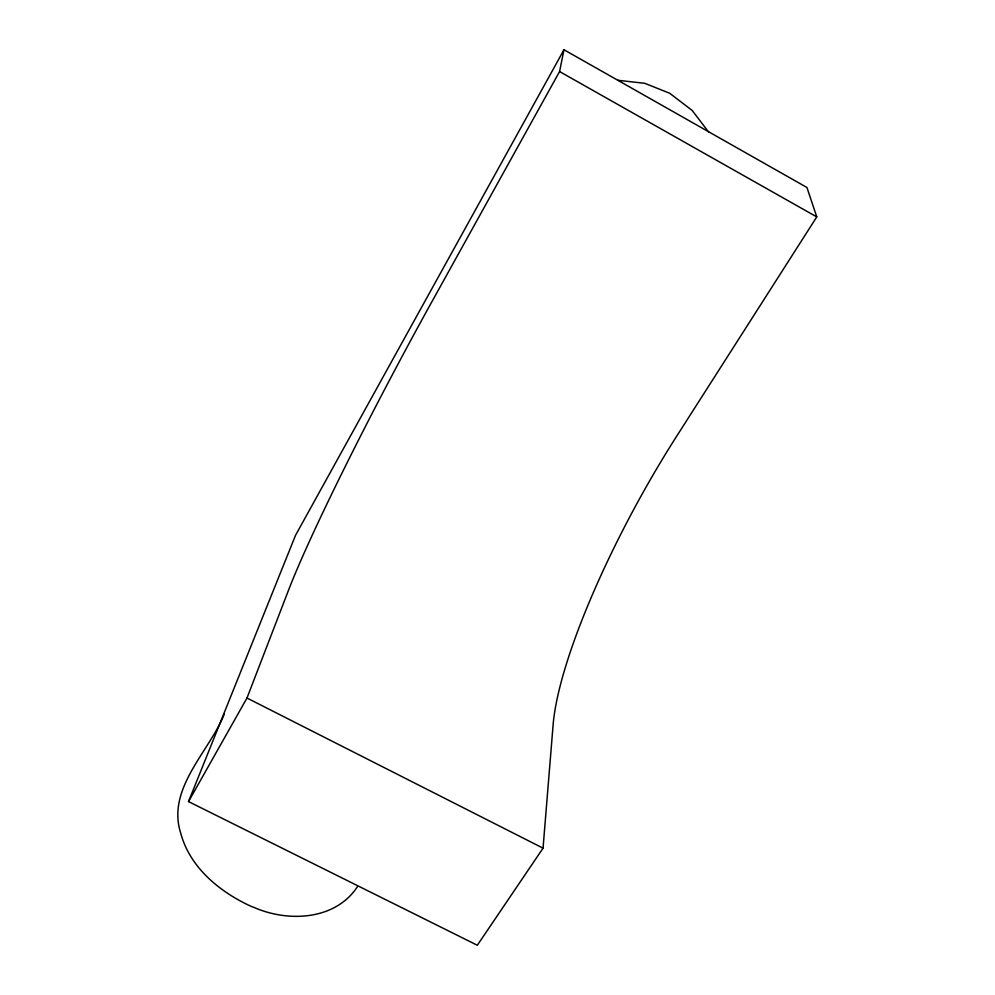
<?xml version="1.0" encoding="UTF-8"?>
<svg xmlns="http://www.w3.org/2000/svg" width="995" height="995" viewBox="0 0 995 995"><rect width="100%" height="100%" fill="white"/><g stroke="black" fill="none" stroke-linecap="round" stroke-linejoin="round"><path stroke-width="1.49" d="M543.046 848.163L553.096 725.119A264.471 59.576 -61.3 0 1 676.712 436.158L816.771 216.91L806.945 187.495L563.978 49.75L295.503 535.372L188.515 801.584L477.314 945.25L543.046 848.163L246.984 698.03L289.085 588.754A270.031 16.641 -62.1 0 1 431.245 302.903L559.576 71.553L563.978 49.75M224.273 714.199C209.025 751.984 166.401 788.575 180.729 833.176C189.896 867.789 220.318 892.403 251.747 906.619L253.825 907.34C287.891 922.464 335.452 920.425 357.528 886.533M188.515 801.584L246.984 698.03M617.982 80.284L644.785 83.319L669.697 93.256L692.246 110.52L708.589 131.987M559.576 71.553L816.771 216.91"/></g></svg>
